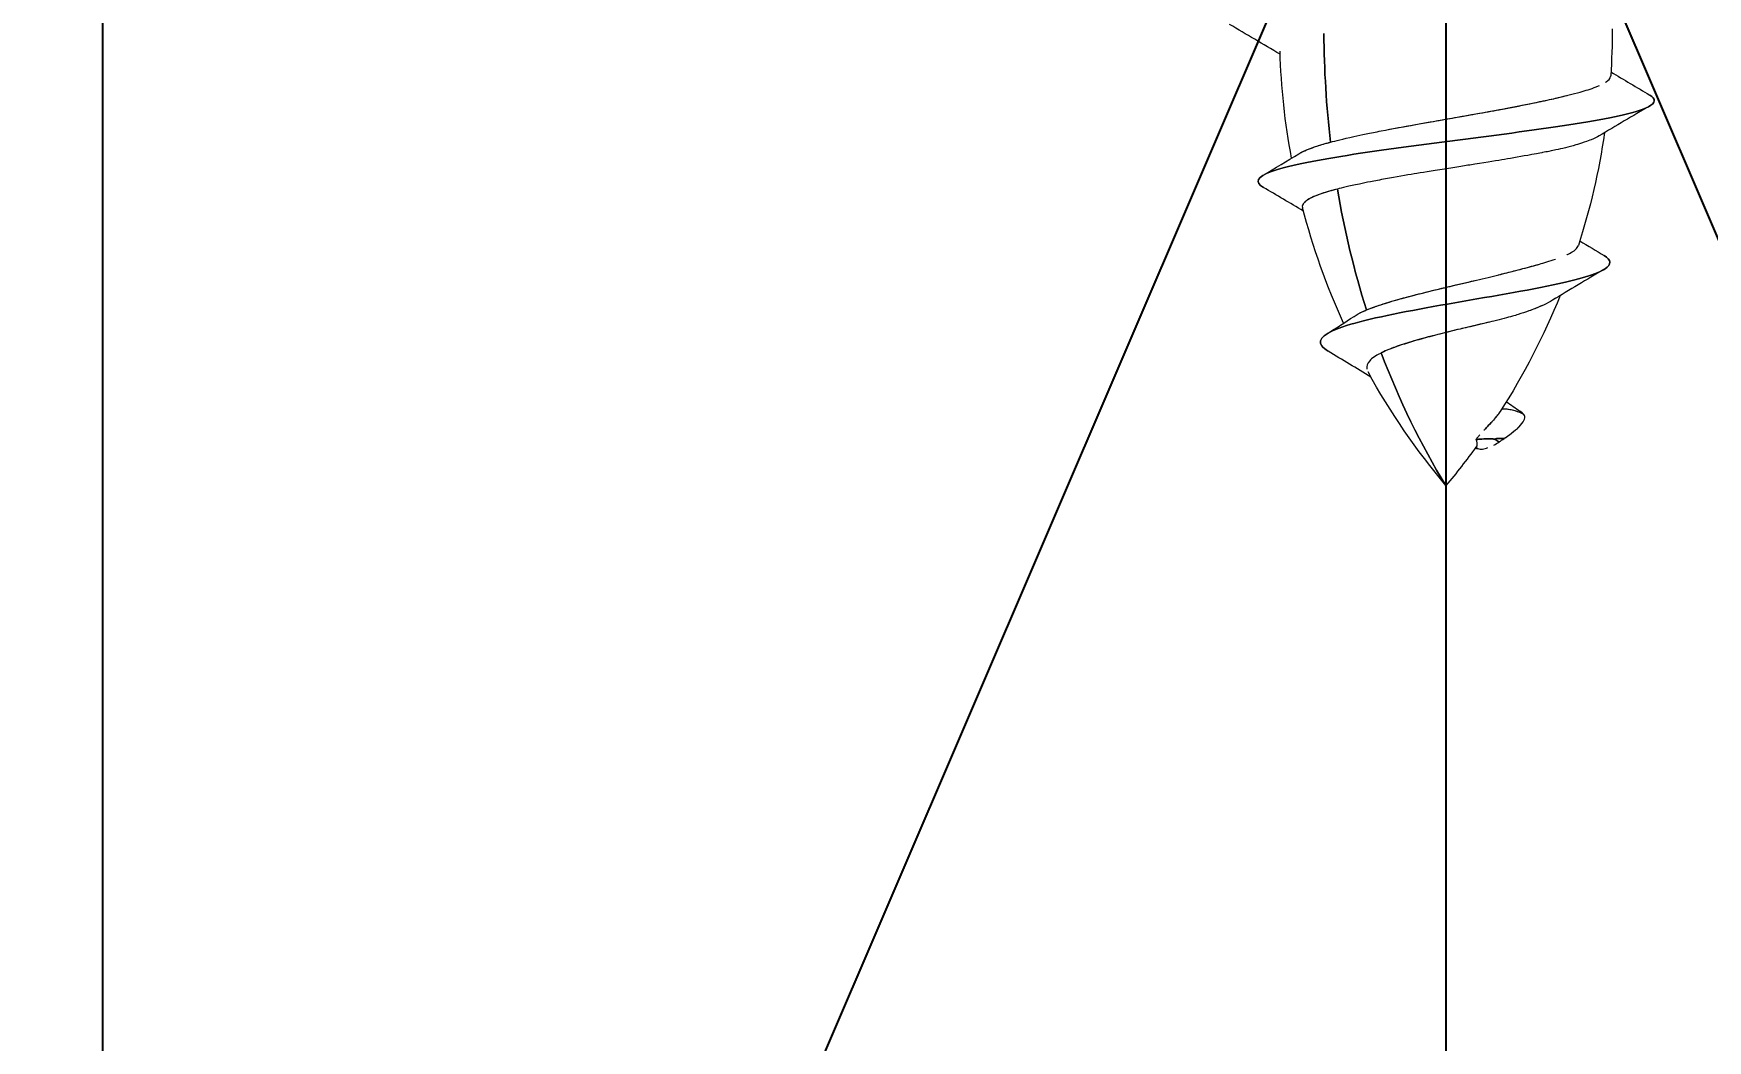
# Model space of a CAD drawing. Header units: inches. Extents: x -456 to 658, y -232 to 0.
# Drawn here: x -117.295 to -115.956, y -36.944 to -36.138 of the extents above; entities that cross this region are included whole.
import ezdxf

# ---------------------------------------------------------------- set-up
doc = ezdxf.new("R2010")
doc.units = ezdxf.units.IN
doc.header["$MEASUREMENT"] = 0
doc.styles.get("Standard").update_dxf_attribs({"font": 'arial.ttf'})
doc.dimstyles.get("Standard").update_dxf_attribs({"dimtxt": 0.18, "dimasz": 0.18, "dimexe": 0.18, "dimexo": 0.0625, "dimgap": 0.09, "dimtad": 0, "dimtih": 1, "dimtoh": 1, "dimdec": 4, "dimzin": 0, "dimdsep": 46, "dimtxsty": 'Standard', "dimcen": 0.09, "dimadec": 0, "dimazin": 0, "dimtfac": 1, "dimtdec": 4, "dimtofl": 0, "dimtmove": 0, "dimatfit": 3, "dimfxl": 1, "dimtolj": 1, "dimtzin": 0, "dimarcsym": 0})

# ---------------------------------------------------------------- blocks, each defined once
blk = doc.blocks.new('*U25')
for p, q in [((0, 0), (1.5, 3.5)), ((1.5, 0), (0, 3.5))]:
    blk.add_line(p, q)
blk.add_lwpolyline([(0, 0), (1.5, 0), (1.5, 3.5), (0, 3.5)], close=True)
blk = doc.blocks.new('*D38')
at = {"color": 0, "lineweight": -2, "transparency": 16777216}
for p, q in [((-116.1649, -32.9605), (-116.1649, -46.1394)), ((-184.9635, -33.0321), (-184.9635, -46.1394)), ((-182.8035, -43.9794), (-161.0484, -43.9794)), ((-118.3249, -43.9794), (-140.0801, -43.9794))]:
    blk.add_line(p, q, dxfattribs=at)
at = {"color": 0, "transparency": 16777216}
for points in [[(-182.8035, -43.6194), (-182.8035, -44.3394), (-184.9635, -43.9794)], [(-118.3249, -43.6194), (-118.3249, -44.3394), (-116.1649, -43.9794)]]:
    blk.add_solid(points, dxfattribs=at)
at = {"layer": 'Defpoints', "color": 0, "transparency": 16777216}
for p in [(-116.1649, -32.2105), (-184.9635, -32.2821), (-116.1649, -43.9794)]:
    blk.add_point(p, dxfattribs=at)
at = {"color": 0, "transparency": 16777216, "insert": (-150.5642, -43.9794), "char_height": 3, "attachment_point": 5}
blk.add_mtext('\\A1;##" MAX."', dxfattribs=at)
blk = doc.blocks.new('ironridge flashfoot front view')
at = {"color": 0, "linetype": 'Continuous', "lineweight": 0}
blk.add_line((7330.9902, 2669.8166), (7330.9904, 2669.8166), dxfattribs=at)
at = {"color": 0, "linetype": 'Continuous', "lineweight": 0, "extrusion": (0, 0, -1)}
for centre, start, end in [((-7330.529, 2670.1452), 180, 183.7987), ((-7331.4007, 2670.1452), 349.5004, 358.1771), ((-7330.529, 2670.1452), 188.408, 197.7614), ((-7331.4007, 2670.1452), 335.5196, 345.4094), ((-7330.529, 2670.1452), 202.0466, 212.5891), ((-7331.4007, 2670.1452), 320, 331.1219), ((-7330.529, 2670.1452), 216.0206, 220)]:
    blk.add_arc(centre, 0.5689, start, end, dxfattribs=at)
at = {"color": 0, "linetype": 'Continuous', "lineweight": 0}
for centre, major_axis, ratio, start_param, end_param in [((7331.2843, 2670.1452), (0, -0.5689), 0.733138, -1.564095, -1.410497), ((7331.2843, 2670.1452), (0, -0.5689), 0.733138, -1.343312, -1.164011), ((7331.2843, 2670.1452), (0, -0.5689), 0.733138, -1.097282, -0.872665), ((7331.1721, 2669.9077), (-0.1908, -0.1102), 0.153974, -0.436727, -0.411145), ((7329.7283, 2671.1489), (1.829, -0.6442), 0.818056, -0.553276, -0.550542)]:
    blk.add_ellipse(centre, major_axis=major_axis, ratio=ratio, start_param=start_param, end_param=end_param, dxfattribs=at)
at = {"color": 0, "linetype": 'Continuous', "lineweight": 0, "extrusion": (0, 0, -1)}
for centre, major_axis, ratio, start_param, end_param in [((7331.2843, 2670.1452), (0, 0.5689), 0.733138, -1.731096, -1.577498), ((7331.2843, 2670.1452), (0, 0.5689), 0.733138, -1.977582, -1.798281), ((7331.2843, 2670.1452), (0, 0.5689), 0.733138, -2.268928, -2.044311), ((7330.9848, 2669.8147), (-0.0434, -0.0032), 0.033382, -4.58111, -4.52168)]:
    blk.add_ellipse(centre, major_axis=major_axis, ratio=ratio, start_param=start_param, end_param=end_param, dxfattribs=at)
at = {"color": 0, "linetype": 'Continuous', "lineweight": 0}
for points in [[(7330.8321, 2670.1248), (7330.8186, 2670.1327), (7330.8052, 2670.1407), (7330.7917, 2670.1486)], [(7331.0969, 2670.1106), (7331.1072, 2670.1044), (7331.1175, 2670.0983), (7331.1279, 2670.0921)], [(7331.1278, 2670.0833), (7331.1143, 2670.0754), (7331.1008, 2670.0674), (7331.0874, 2670.0594)], [(7330.8187, 2670.0279), (7330.8282, 2670.0336), (7330.8377, 2670.0394), (7330.8472, 2670.0451)], [(7330.8508, 2669.9993), (7330.8401, 2670.0056), (7330.8295, 2670.0119), (7330.8188, 2670.0182)], [(7331.072, 2669.9754), (7331.0785, 2669.9715), (7331.085, 2669.9675), (7331.0915, 2669.9636)], [(7331.0621, 2669.9645), (7331.0627, 2669.9648), (7331.0635, 2669.9652), (7331.0644, 2669.9657)], [(7331.03, 2669.9541), (7331.03, 2669.9541), (7331.03, 2669.9541), (7331.03, 2669.9541)], [(7331.03, 2669.9541), (7331.03, 2669.9541), (7331.03, 2669.9541), (7331.03, 2669.9541)], [(7331.0912, 2669.9525), (7331.0775, 2669.9443), (7331.0637, 2669.9362), (7331.0501, 2669.9279)], [(7330.8696, 2669.9009), (7330.8768, 2669.9055), (7330.8841, 2669.9102), (7330.8913, 2669.9149)], [(7330.9047, 2669.8664), (7330.8934, 2669.8734), (7330.8821, 2669.8802), (7330.8707, 2669.887)], [(7330.9155, 2669.8869), (7330.9155, 2669.8869), (7330.9155, 2669.8869), (7330.9155, 2669.8869)], [(7330.9155, 2669.8869), (7330.9155, 2669.8869), (7330.9155, 2669.8869), (7330.9155, 2669.8869)], [(7331.0133, 2669.8467), (7331.0168, 2669.8442), (7331.0203, 2669.8417), (7331.0239, 2669.8392)], [(7331.0273, 2669.8364), (7331.0264, 2669.8373), (7331.0252, 2669.8383), (7331.0239, 2669.8392)], [(7331.0239, 2669.8392), (7331.0252, 2669.8383), (7331.0264, 2669.8373), (7331.0273, 2669.8364)], [(7331.0277, 2669.8327), (7331.0284, 2669.8344), (7331.028, 2669.8356), (7331.0273, 2669.8364)], [(7331.022, 2669.8254), (7331.0229, 2669.8263), (7331.0238, 2669.8271), (7331.0246, 2669.828)], [(7330.9884, 2669.8096), (7330.9891, 2669.8094), (7330.9897, 2669.8092), (7330.9903, 2669.8091)], [(7330.9903, 2669.8091), (7330.9897, 2669.8094), (7330.9892, 2669.8097), (7330.9887, 2669.81)], [(7330.9887, 2669.81), (7330.9892, 2669.8097), (7330.9898, 2669.8094), (7330.9903, 2669.8091)], [(7330.9892, 2669.817), (7330.9891, 2669.8168), (7330.989, 2669.8166), (7330.9888, 2669.8165)], [(7330.993, 2669.8167), (7330.9917, 2669.8167), (7330.9903, 2669.8165), (7330.9888, 2669.8165)], [(7330.9888, 2669.8165), (7330.9891, 2669.8157), (7330.9894, 2669.815), (7330.9895, 2669.8142)], [(7331.0031, 2669.8119), (7331.0045, 2669.8127), (7331.0059, 2669.8136), (7331.0075, 2669.8146)], [(7331.0113, 2669.8172), (7331.0086, 2669.8174), (7331.006, 2669.8173), (7331.0034, 2669.8168)], [(7331.0034, 2669.8168), (7331.0048, 2669.8161), (7331.0061, 2669.8153), (7331.0075, 2669.8146)], [(7331.0075, 2669.8146), (7331.0061, 2669.8153), (7331.0048, 2669.8161), (7331.0034, 2669.8168)], [(7331.0075, 2669.8146), (7331.0087, 2669.8154), (7331.01, 2669.8163), (7331.0113, 2669.8172)]]:
    blk.add_open_spline(points, degree=3, dxfattribs=at)
for points, knots in [([(7331.0926, 2670.1023), (7331.0928, 2670.1025), (7331.0929, 2670.1026), (7331.0931, 2670.1027), (7331.0948, 2670.1039), (7331.0962, 2670.1053), (7331.0966, 2670.107), (7331.0966, 2670.1071), (7331.0967, 2670.1073), (7331.0967, 2670.1075)], [0.69821064, 0.69821064, 0.69821064, 0.69821064, 0.70335827, 0.70335827, 0.70335827, 0.75, 0.75, 0.75, 0.75785974, 0.75785974, 0.75785974, 0.75785974]), ([(7330.8188, 2670.0182), (7330.8116, 2670.0224), (7330.8137, 2670.0267), (7330.837, 2670.0352), (7330.8584, 2670.0395), (7330.9135, 2670.0482), (7330.947, 2670.0525), (7331.0138, 2670.0612), (7331.0469, 2670.0655), (7331.0999, 2670.0741), (7331.1186, 2670.0784), (7331.1328, 2670.0859), (7331.1331, 2670.089), (7331.1279, 2670.0921)], [0.06035717, 0.06035717, 0.06035717, 0.06035717, 0.06404776, 0.06404776, 0.0678066, 0.0678066, 0.07156545, 0.07156545, 0.07532429, 0.07532429, 0.07908314, 0.07908314, 0.08179998, 0.08179998, 0.08179998, 0.08179998]), ([(7331.1279, 2670.0921), (7331.1331, 2670.089), (7331.1328, 2670.0859), (7331.1186, 2670.0784), (7331.0999, 2670.0741), (7331.0469, 2670.0655), (7331.0138, 2670.0612), (7330.947, 2670.0525), (7330.9135, 2670.0482), (7330.8584, 2670.0395), (7330.837, 2670.0352), (7330.8137, 2670.0267), (7330.8116, 2670.0224), (7330.8188, 2670.0182)], [-0.08179998, -0.08179998, -0.08179998, -0.08179998, -0.07908314, -0.07908314, -0.07532429, -0.07532429, -0.07156545, -0.07156545, -0.0678066, -0.0678066, -0.06404776, -0.06404776, -0.06035717, -0.06035717, -0.06035717, -0.06035717]), ([(7330.8726, 2670.0544), (7330.8765, 2670.0554), (7330.8824, 2670.0569), (7330.8912, 2670.0589), (7330.8942, 2670.0596), (7330.8974, 2670.0602), (7330.9009, 2670.061), (7330.9047, 2670.0617), (7330.9087, 2670.0625), (7330.913, 2670.0634), (7330.9223, 2670.0652), (7330.9304, 2670.0666), (7330.9369, 2670.0678), (7330.9435, 2670.069), (7330.9519, 2670.0705), (7330.9622, 2670.0723), (7330.9678, 2670.0733), (7330.9728, 2670.0742), (7330.9774, 2670.075), (7330.9811, 2670.0757), (7330.9845, 2670.0763), (7330.9875, 2670.0768), (7330.9988, 2670.0788), (7331.007, 2670.0803), (7331.0122, 2670.0813), (7331.0192, 2670.0826), (7331.027, 2670.0841), (7331.0351, 2670.0858), (7331.0352, 2670.0858), (7331.0381, 2670.0864), (7331.0436, 2670.0876), (7331.0467, 2670.0882), (7331.0492, 2670.0888), (7331.0511, 2670.0892), (7331.053, 2670.0897), (7331.0544, 2670.09), (7331.0553, 2670.0902), (7331.0604, 2670.0914), (7331.0663, 2670.0928), (7331.0722, 2670.0945), (7331.0764, 2670.0957), (7331.0809, 2670.097), (7331.085, 2670.0986), (7331.0857, 2670.0989), (7331.0867, 2670.0993), (7331.0878, 2670.0998)], [0, 0, 0, 0, 0.0625, 0.0625, 0.0625, 0.0923671, 0.0923671, 0.0923671, 0.125, 0.125, 0.125, 0.1875, 0.1875, 0.1875, 0.25, 0.25, 0.25, 0.2840393, 0.2840393, 0.2840393, 0.3125, 0.3125, 0.3125, 0.375, 0.375, 0.375, 0.4375, 0.4375, 0.4375, 0.4625, 0.4625, 0.4625, 0.4813675, 0.4813675, 0.4813675, 0.5, 0.5, 0.5, 0.5625, 0.5625, 0.5625, 0.625, 0.625, 0.625, 0.655977, 0.655977, 0.655977, 0.655977]), ([(7330.919, 2670.0645), (7330.9295, 2670.0665), (7330.9403, 2670.0685), (7330.9522, 2670.0706), (7330.9555, 2670.0711), (7330.9588, 2670.0717), (7330.9617, 2670.0723), (7330.9723, 2670.0741), (7330.9831, 2670.076), (7330.9941, 2670.078), (7331.0001, 2670.079), (7331.0062, 2670.0801), (7331.0116, 2670.0811), (7331.0192, 2670.0826), (7331.0269, 2670.0841), (7331.034, 2670.0855), (7331.0376, 2670.0863), (7331.0412, 2670.087), (7331.0459, 2670.0881), (7331.0506, 2670.0891), (7331.0537, 2670.0898), (7331.0559, 2670.0904), (7331.0577, 2670.0908), (7331.0597, 2670.0913), (7331.0618, 2670.0918)], [0.1441248, 0.1441248, 0.1441248, 0.1441248, 0.2273001, 0.2273001, 0.2273001, 0.25, 0.25, 0.25, 0.3308546, 0.3308546, 0.3308546, 0.375, 0.375, 0.375, 0.4375, 0.4375, 0.4375, 0.46875, 0.46875, 0.46875, 0.5, 0.5, 0.5, 0.5267153, 0.5267153, 0.5267153, 0.5267153]), ([(7330.8472, 2670.0451), (7330.8478, 2670.0455), (7330.8485, 2670.0459), (7330.8493, 2670.0463), (7330.8524, 2670.0479), (7330.8567, 2670.0496), (7330.8616, 2670.0512), (7330.865, 2670.0523), (7330.8687, 2670.0534), (7330.8726, 2670.0544)], [0.8568595, 0.8568595, 0.8568595, 0.8568595, 0.875, 0.875, 0.875, 0.9489697, 0.9489697, 0.9489697, 1, 1, 1, 1]), ([(7330.8472, 2670.0451), (7330.8477, 2670.0455), (7330.8483, 2670.0458), (7330.849, 2670.0462), (7330.8494, 2670.0464), (7330.85, 2670.0467), (7330.8509, 2670.0471), (7330.8525, 2670.0478), (7330.8549, 2670.0489), (7330.8589, 2670.0503), (7330.8633, 2670.0518), (7330.868, 2670.0532), (7330.8726, 2670.0544)], [0.8662542, 0.8662542, 0.8662542, 0.8662542, 0.875, 0.875, 0.875, 0.8977681, 0.8977681, 0.8977681, 0.9375, 0.9375, 0.9375, 1, 1, 1, 1]), ([(7331.0874, 2670.0594), (7331.0857, 2670.0584), (7331.0836, 2670.0574), (7331.081, 2670.0563), (7331.0798, 2670.0558), (7331.078, 2670.0551), (7331.0755, 2670.0543), (7331.0726, 2670.0533), (7331.0703, 2670.0526), (7331.0689, 2670.0522), (7331.0631, 2670.0505), (7331.0575, 2670.0492), (7331.0528, 2670.0482), (7331.0515, 2670.0479), (7331.0497, 2670.0475), (7331.0473, 2670.047), (7331.0458, 2670.0467), (7331.0441, 2670.0464), (7331.0421, 2670.046), (7331.0421, 2670.046), (7331.0394, 2670.0455), (7331.0335, 2670.0444), (7331.0254, 2670.0429), (7331.0179, 2670.0417), (7331.0116, 2670.0406), (7331.0062, 2670.0397), (7330.9984, 2670.0384), (7330.9879, 2670.0367), (7330.9844, 2670.0362), (7330.9806, 2670.0356), (7330.9767, 2670.0349), (7330.9725, 2670.0343), (7330.9682, 2670.0336), (7330.9636, 2670.0329), (7330.9533, 2670.0312), (7330.9452, 2670.0299), (7330.9394, 2670.029), (7330.9331, 2670.0279), (7330.9253, 2670.0266), (7330.9165, 2670.025), (7330.9121, 2670.0242), (7330.9081, 2670.0234), (7330.9044, 2670.0227), (7330.9013, 2670.0221), (7330.8984, 2670.0215), (7330.8957, 2670.0209), (7330.887, 2670.0191), (7330.8815, 2670.0178), (7330.878, 2670.0169)], [0.3280485, 0.3280485, 0.3280485, 0.3280485, 0.375, 0.375, 0.375, 0.40625, 0.40625, 0.40625, 0.4375, 0.4375, 0.4375, 0.5, 0.5, 0.5, 0.5219897, 0.5219897, 0.5219897, 0.5357143, 0.5357143, 0.5357143, 0.5625, 0.5625, 0.5625, 0.625, 0.625, 0.625, 0.6875, 0.6875, 0.6875, 0.7176111, 0.7176111, 0.7176111, 0.75, 0.75, 0.75, 0.8125, 0.8125, 0.8125, 0.875, 0.875, 0.875, 0.9083967, 0.9083967, 0.9083967, 0.9375, 0.9375, 0.9375, 1, 1, 1, 1]), ([(7330.878, 2670.0169), (7330.8738, 2670.0158), (7330.8695, 2670.0146), (7330.8655, 2670.0132), (7330.8616, 2670.0119), (7330.8593, 2670.0109), (7330.8579, 2670.0102), (7330.8572, 2670.0099), (7330.8568, 2670.0097), (7330.8565, 2670.0095), (7330.854, 2670.0083), (7330.8523, 2670.007), (7330.8513, 2670.0058), (7330.8504, 2670.0048), (7330.8497, 2670.0035), (7330.85, 2670.002), (7330.85, 2670.002), (7330.8501, 2670.0019), (7330.8501, 2670.0019)], [0, 0, 0, 0, 0.0625, 0.0625, 0.0625, 0.103769, 0.103769, 0.103769, 0.125, 0.125, 0.125, 0.1875, 0.1875, 0.1875, 0.25, 0.25, 0.25, 0.2528173, 0.2528173, 0.2528173, 0.2528173]), ([(7330.878, 2670.0169), (7330.8712, 2670.0152), (7330.8646, 2670.0132), (7330.8594, 2670.0109), (7330.8584, 2670.0105), (7330.8574, 2670.01), (7330.8566, 2670.0096), (7330.8531, 2670.0078), (7330.8508, 2670.0059), (7330.8502, 2670.004), (7330.8499, 2670.0034), (7330.8499, 2670.0027), (7330.85, 2670.0021), (7330.85, 2670.002), (7330.85, 2670.002), (7330.8501, 2670.0019)], [0, 0, 0, 0, 0.1042247, 0.1042247, 0.1042247, 0.125, 0.125, 0.125, 0.2184816, 0.2184816, 0.2184816, 0.25, 0.25, 0.25, 0.2542734, 0.2542734, 0.2542734, 0.2542734]), ([(7331.0617, 2669.9643), (7331.0618, 2669.9644), (7331.062, 2669.9644), (7331.0621, 2669.9645), (7331.0652, 2669.966), (7331.0671, 2669.9673), (7331.0685, 2669.9684), (7331.0696, 2669.9694), (7331.0704, 2669.9705), (7331.0708, 2669.9716)], [0.6221668, 0.6221668, 0.6221668, 0.6221668, 0.625, 0.625, 0.625, 0.6875, 0.6875, 0.6875, 0.7413771, 0.7413771, 0.7413771, 0.7413771]), ([(7330.8707, 2669.887), (7330.8683, 2669.8885), (7330.8665, 2669.8899), (7330.8615, 2669.8967), (7330.8683, 2669.9022), (7330.9025, 2669.913), (7330.9299, 2669.9184), (7330.991, 2669.9293), (7331.0248, 2669.9347), (7331.0711, 2669.9445), (7331.0856, 2669.9488), (7331.0975, 2669.9566), (7331.0972, 2669.9601), (7331.0915, 2669.9636)], [0.0223369, 0.0223369, 0.0223369, 0.0223369, 0.02358491, 0.02358491, 0.02830189, 0.02830189, 0.03301887, 0.03301887, 0.03773585, 0.03773585, 0.04149469, 0.04149469, 0.04452516, 0.04452516, 0.04452516, 0.04452516]), ([(7331.0915, 2669.9636), (7331.0972, 2669.9601), (7331.0975, 2669.9566), (7331.0856, 2669.9488), (7331.0711, 2669.9445), (7331.0248, 2669.9347), (7330.991, 2669.9293), (7330.9299, 2669.9184), (7330.9025, 2669.913), (7330.8683, 2669.9022), (7330.8615, 2669.8967), (7330.8665, 2669.8899), (7330.8683, 2669.8885), (7330.8707, 2669.887)], [-0.04452516, -0.04452516, -0.04452516, -0.04452516, -0.04149469, -0.04149469, -0.03773585, -0.03773585, -0.03301887, -0.03301887, -0.02830189, -0.02830189, -0.02358491, -0.02358491, -0.0223369, -0.0223369, -0.0223369, -0.0223369]), ([(7330.9013, 2669.9201), (7330.9051, 2669.9217), (7330.9099, 2669.9234), (7330.9156, 2669.9252), (7330.9201, 2669.9266), (7330.9252, 2669.9281), (7330.9299, 2669.9294), (7330.9367, 2669.9313), (7330.9437, 2669.9331), (7330.9521, 2669.9352), (7330.957, 2669.9364), (7330.9624, 2669.9376), (7330.9675, 2669.9389), (7330.9745, 2669.9405), (7330.981, 2669.942), (7330.9871, 2669.9434), (7330.9931, 2669.9448), (7330.9995, 2669.9464), (7331.0051, 2669.9478), (7331.0079, 2669.9485), (7331.0109, 2669.9492), (7331.0151, 2669.9503), (7331.0192, 2669.9513), (7331.0221, 2669.952), (7331.0247, 2669.9527), (7331.0294, 2669.954), (7331.0342, 2669.9553), (7331.0382, 2669.9564)], [0, 0, 0, 0, 0.0702049, 0.0702049, 0.0702049, 0.125, 0.125, 0.125, 0.2035697, 0.2035697, 0.2035697, 0.25, 0.25, 0.25, 0.3125, 0.3125, 0.3125, 0.375, 0.375, 0.375, 0.40625, 0.40625, 0.40625, 0.4375, 0.4375, 0.4375, 0.4947712, 0.4947712, 0.4947712, 0.4947712]), ([(7331.0066, 2669.9481), (7331.0066, 2669.9481), (7331.0066, 2669.9481), (7331.0066, 2669.9481), (7331.0141, 2669.95), (7331.0199, 2669.9515), (7331.0242, 2669.9526), (7331.0273, 2669.9534), (7331.0303, 2669.9542), (7331.0331, 2669.955), (7331.0354, 2669.9556), (7331.0376, 2669.9562), (7331.0396, 2669.9568), (7331.0432, 2669.9578), (7331.0478, 2669.9591), (7331.0524, 2669.9607), (7331.0524, 2669.9607), (7331.0524, 2669.9607), (7331.0525, 2669.9607)], [0.3749684, 0.3749684, 0.3749684, 0.3749684, 0.375, 0.375, 0.375, 0.4375, 0.4375, 0.4375, 0.471804, 0.471804, 0.471804, 0.5, 0.5, 0.5, 0.5625, 0.5625, 0.5625, 0.5625726, 0.5625726, 0.5625726, 0.5625726]), ([(7330.9013, 2669.9201), (7330.9049, 2669.9216), (7330.9093, 2669.9232), (7330.9146, 2669.9249), (7330.9186, 2669.9262), (7330.9238, 2669.9277), (7330.9308, 2669.9297), (7330.9345, 2669.9307), (7330.9439, 2669.9332), (7330.9613, 2669.9374), (7330.9635, 2669.9379), (7330.9658, 2669.9384), (7330.9682, 2669.939), (7330.9749, 2669.9406), (7330.9814, 2669.9421), (7330.9877, 2669.9436), (7330.9877, 2669.9436), (7330.9877, 2669.9436), (7330.9878, 2669.9436)], [0, 0, 0, 0, 0.0625, 0.0625, 0.0625, 0.125, 0.125, 0.125, 0.2361, 0.2361, 0.2361, 0.25, 0.25, 0.25, 0.3125, 0.3125, 0.3125, 0.3157898, 0.3157898, 0.3157898, 0.3157898]), ([(7331.0517, 2669.9289), (7331.048, 2669.9263), (7331.0427, 2669.9237), (7331.036, 2669.9211), (7331.0345, 2669.9205), (7331.0329, 2669.9199), (7331.0313, 2669.9193)], [0.3623118, 0.3623118, 0.3623118, 0.3623118, 0.4744341, 0.4744341, 0.4744341, 0.5, 0.5, 0.5, 0.5]), ([(7330.8913, 2669.9149), (7330.8934, 2669.9164), (7330.8959, 2669.9177), (7330.8986, 2669.9189), (7330.8995, 2669.9193), (7330.9004, 2669.9197), (7330.9013, 2669.9201)], [0.90712913, 0.90712913, 0.90712913, 0.90712913, 0.97764798, 0.97764798, 0.97764798, 1, 1, 1, 1]), ([(7330.8938, 2669.9165), (7330.8938, 2669.9165), (7330.8938, 2669.9165), (7330.8938, 2669.9165), (7330.8973, 2669.9185), (7330.9003, 2669.9197), (7330.9013, 2669.9201)], [0.93713537, 0.93713537, 0.93713537, 0.93713537, 0.9375, 0.9375, 0.9375, 1, 1, 1, 1]), ([(7331.0422, 2669.9237), (7331.0421, 2669.9237), (7331.0421, 2669.9237), (7331.0421, 2669.9237), (7331.0379, 2669.9218), (7331.034, 2669.9203), (7331.0313, 2669.9193), (7331.0285, 2669.9183), (7331.0256, 2669.9174), (7331.0227, 2669.9165), (7331.0212, 2669.916), (7331.0196, 2669.9156), (7331.0181, 2669.9151), (7331.0141, 2669.914), (7331.0091, 2669.9127), (7331.0031, 2669.9112), (7331.0012, 2669.9107), (7330.9985, 2669.9101), (7330.9951, 2669.9093), (7330.991, 2669.9083), (7330.9883, 2669.9077), (7330.9869, 2669.9073), (7330.981, 2669.906), (7330.9753, 2669.9046), (7330.97, 2669.9034), (7330.9679, 2669.9028), (7330.9651, 2669.9022), (7330.9619, 2669.9013), (7330.9589, 2669.9006), (7330.9576, 2669.9003), (7330.9547, 2669.8995), (7330.9543, 2669.8994), (7330.9539, 2669.8993), (7330.9534, 2669.8992), (7330.9459, 2669.8972), (7330.9409, 2669.8958), (7330.9379, 2669.8949), (7330.933, 2669.8935), (7330.9284, 2669.892), (7330.9242, 2669.8904), (7330.9226, 2669.8899), (7330.9206, 2669.8891), (7330.9183, 2669.8881), (7330.9157, 2669.887), (7330.9141, 2669.8862), (7330.9131, 2669.8858)], [0.4374039, 0.4374039, 0.4374039, 0.4374039, 0.4375, 0.4375, 0.4375, 0.5, 0.5, 0.5, 0.5409445, 0.5409445, 0.5409445, 0.5625, 0.5625, 0.5625, 0.625, 0.625, 0.625, 0.65625, 0.65625, 0.65625, 0.6875, 0.6875, 0.6875, 0.75, 0.75, 0.75, 0.7806066, 0.7806066, 0.7806066, 0.8084563, 0.8084563, 0.8084563, 0.8125, 0.8125, 0.8125, 0.875, 0.875, 0.875, 0.9375, 0.9375, 0.9375, 0.96875, 0.96875, 0.96875, 1, 1, 1, 1]), ([(7330.9992, 2669.9102), (7330.9937, 2669.9089), (7330.988, 2669.9076), (7330.9823, 2669.9062), (7330.9782, 2669.9053), (7330.9741, 2669.9043), (7330.97, 2669.9034), (7330.9644, 2669.902), (7330.959, 2669.9006), (7330.9537, 2669.8992), (7330.9489, 2669.8979), (7330.9443, 2669.8967), (7330.9398, 2669.8953), (7330.9354, 2669.894), (7330.9311, 2669.8927), (7330.9271, 2669.8913), (7330.9226, 2669.8898), (7330.9185, 2669.8883), (7330.915, 2669.8867), (7330.9144, 2669.8864), (7330.9137, 2669.8861), (7330.9131, 2669.8858)], [0.6401994, 0.6401994, 0.6401994, 0.6401994, 0.7045485, 0.7045485, 0.7045485, 0.75, 0.75, 0.75, 0.8125884, 0.8125884, 0.8125884, 0.8685534, 0.8685534, 0.8685534, 0.9245565, 0.9245565, 0.9245565, 0.9879494, 0.9879494, 0.9879494, 1, 1, 1, 1]), ([(7330.9131, 2669.8858), (7330.9125, 2669.8854), (7330.9103, 2669.8844), (7330.9077, 2669.8826), (7330.9058, 2669.8814), (7330.9047, 2669.8803), (7330.9039, 2669.8794), (7330.902, 2669.8774), (7330.9011, 2669.8752), (7330.9016, 2669.8727), (7330.9016, 2669.8727), (7330.9016, 2669.8727), (7330.9016, 2669.8727)], [0, 0, 0, 0, 0.0625, 0.0625, 0.0625, 0.125, 0.125, 0.125, 0.25, 0.25, 0.25, 0.2501457, 0.2501457, 0.2501457, 0.2501457]), ([(7330.9955, 2669.824), (7330.9981, 2669.8268), (7331.0006, 2669.8294), (7331.0028, 2669.8318), (7331.005, 2669.8343), (7331.0069, 2669.8366), (7331.0082, 2669.8385), (7331.0083, 2669.8386), (7331.0083, 2669.8387), (7331.0084, 2669.8388)], [0.0002621659, 0.0002621659, 0.0002621659, 0.0002621659, 0.0005178201, 0.0005178201, 0.0005178201, 0.0007816837, 0.0007816837, 0.0007816837, 0.0007927946, 0.0007927946, 0.0007927946, 0.0007927946]), ([(7331.0065, 2669.8362), (7331.0061, 2669.8356), (7331.0056, 2669.835), (7331.005, 2669.8344), (7331.0042, 2669.8334), (7331.0032, 2669.8323), (7331.0022, 2669.8312), (7331.002, 2669.8309), (7331.0017, 2669.8307), (7331.0015, 2669.8304)], [0.0002162365, 0.0002162365, 0.0002162365, 0.0002162365, 0.0002888449, 0.0002888449, 0.0002888449, 0.0004065017, 0.0004065017, 0.0004065017, 0.000432473, 0.000432473, 0.000432473, 0.000432473]), ([(7331.0273, 2669.8364), (7331.0245, 2669.8378), (7331.0218, 2669.8389), (7331.019, 2669.8396), (7331.016, 2669.8404), (7331.0129, 2669.8408), (7331.0097, 2669.8408)], [0, 0, 0, 0, 0.0003495689, 0.0003495689, 0.0003495689, 0.000692134, 0.000692134, 0.000692134, 0.000692134]), ([(7331.0273, 2669.8364), (7331.0251, 2669.8375), (7331.0228, 2669.8385), (7331.0189, 2669.8397), (7331.0175, 2669.84), (7331.0146, 2669.8406), (7331.013, 2669.8407), (7331.0107, 2669.8408), (7331.0102, 2669.8408), (7331.0097, 2669.8408)], [0.005519479, 0.005519479, 0.005519479, 0.005519479, 0.005783456, 0.005783456, 0.0059186472, 0.0059186472, 0.0060538385, 0.0060538385, 0.0060932598, 0.0060932598, 0.0060932598, 0.0060932598]), ([(7331.0113, 2669.8172), (7331.0138, 2669.8188), (7331.0164, 2669.8207), (7331.0189, 2669.8227), (7331.0211, 2669.8245), (7331.023, 2669.8262), (7331.0246, 2669.828), (7331.0262, 2669.8297), (7331.0272, 2669.8313), (7331.0277, 2669.8327), (7331.0283, 2669.8343), (7331.0281, 2669.8355), (7331.0273, 2669.8364)], [0, 0, 0, 0, 0.0002243525, 0.0002243525, 0.0002243525, 0.000448705, 0.000448705, 0.000448705, 0.0006730576, 0.0006730576, 0.0006730576, 0.0008974101, 0.0008974101, 0.0008974101, 0.0008974101]), ([(7331.0015, 2669.8304), (7331.0007, 2669.8295), (7330.9999, 2669.8286), (7330.999, 2669.8278), (7330.9979, 2669.8265), (7330.9967, 2669.8253), (7330.9956, 2669.8241), (7330.9955, 2669.824), (7330.9954, 2669.8239), (7330.9953, 2669.8238)], [0.000432473, 0.000432473, 0.000432473, 0.000432473, 0.000518868, 0.000518868, 0.000518868, 0.0006375771, 0.0006375771, 0.0006375771, 0.0006487095, 0.0006487095, 0.0006487095, 0.0006487095]), ([(7331.0113, 2669.8172), (7331.0118, 2669.8175), (7331.0123, 2669.8178), (7331.0127, 2669.8181), (7331.0147, 2669.8195), (7331.0168, 2669.821), (7331.0189, 2669.8227)], [0, 0, 0, 0, 0.0000448764, 0.0000448764, 0.0000448764, 0.0002243525, 0.0002243525, 0.0002243525, 0.0002243525]), ([(7330.9895, 2669.8142), (7330.9896, 2669.8141), (7330.9896, 2669.8139), (7330.9896, 2669.8137), (7330.9897, 2669.8132), (7330.9897, 2669.8127), (7330.9897, 2669.8123), (7330.9896, 2669.8119), (7330.9896, 2669.8116), (7330.9895, 2669.8113), (7330.9893, 2669.8106), (7330.9889, 2669.8102), (7330.9884, 2669.8101)], [0.0003030729, 0.0003030729, 0.0003030729, 0.0003030729, 0.0003307396, 0.0003307396, 0.0003307396, 0.0004169631, 0.0004169631, 0.0004169631, 0.0004817725, 0.0004817725, 0.0004817725, 0.0006447434, 0.0006447434, 0.0006447434, 0.0006447434]), ([(7330.9884, 2669.8096), (7330.9885, 2669.8096), (7330.9886, 2669.8096), (7330.9892, 2669.8094), (7330.9896, 2669.8093), (7330.9902, 2669.8091), (7330.9902, 2669.8091), (7330.9903, 2669.8091)], [0.00553182091, 0.00553182091, 0.00553182091, 0.00553182091, 0.00553694138, 0.00553694138, 0.00556931899, 0.00556931899, 0.005574402, 0.005574402, 0.005574402, 0.005574402]), ([(7330.9888, 2669.8165), (7330.9891, 2669.8165), (7330.9894, 2669.8165), (7330.9895, 2669.8165), (7330.9897, 2669.8165), (7330.9898, 2669.8165), (7330.9898, 2669.8165), (7330.9899, 2669.8165), (7330.9899, 2669.8165), (7330.9899, 2669.8165), (7330.9899, 2669.8165), (7330.99, 2669.8165), (7330.9902, 2669.8166)], [0.0013823797, 0.0013823797, 0.0013823797, 0.0013823797, 0.00139352685, 0.00139352685, 0.00139352685, 0.00140337514, 0.00140337514, 0.00140337514, 0.00140829928, 0.00140829928, 0.00140829928, 0.00141322343, 0.00141322343, 0.00141322343, 0.00141322343]), ([(7330.9896, 2669.8174), (7330.9895, 2669.8173), (7330.9894, 2669.8172), (7330.9894, 2669.8172), (7330.9894, 2669.8172), (7330.9893, 2669.8171), (7330.9892, 2669.817)], [0.00083791641, 0.00083791641, 0.00083791641, 0.00083791641, 0.0008446738, 0.0008446738, 0.0008446738, 0.00085143119, 0.00085143119, 0.00085143119, 0.00085143119]), ([(7330.9904, 2669.8184), (7330.9903, 2669.8183), (7330.9902, 2669.8181), (7330.9901, 2669.818), (7330.9899, 2669.8178), (7330.9898, 2669.8176), (7330.9896, 2669.8174)], [0.00081088685, 0.00081088685, 0.00081088685, 0.00081088685, 0.0008204939, 0.0008204939, 0.0008204939, 0.00083791641, 0.00083791641, 0.00083791641, 0.00083791641]), ([(7330.9903, 2669.8091), (7330.9915, 2669.8088), (7330.9928, 2669.8087), (7330.9942, 2669.8088), (7330.9956, 2669.809), (7330.997, 2669.8093), (7330.9985, 2669.8099)], [0, 0, 0, 0, 0.00011189, 0.00011189, 0.00011189, 0.0002237799, 0.0002237799, 0.0002237799, 0.0002237799]), ([(7330.993, 2669.8167), (7330.9932, 2669.8168), (7330.9935, 2669.8168), (7330.9937, 2669.8168), (7330.9944, 2669.8168), (7330.9951, 2669.8169), (7330.9957, 2669.8169), (7330.9961, 2669.8169), (7330.9964, 2669.8169), (7330.9967, 2669.8169)], [0.00148107964, 0.00148107964, 0.00148107964, 0.00148107964, 0.00150100428, 0.00150100428, 0.00150100428, 0.00155410833, 0.00155410833, 0.00155410833, 0.00157977959, 0.00157977959, 0.00157977959, 0.00157977959]), ([(7330.9967, 2669.8169), (7330.9962, 2669.8169), (7330.9957, 2669.8169), (7330.9952, 2669.8169), (7330.9945, 2669.8168), (7330.9937, 2669.8168), (7330.993, 2669.8167)], [0.00018679759, 0.00018679759, 0.00018679759, 0.00018679759, 0.00022541728, 0.00022541728, 0.00022541728, 0.00028288431, 0.00028288431, 0.00028288431, 0.00028288431]), ([(7330.9967, 2669.8169), (7330.997, 2669.817), (7330.9972, 2669.817), (7330.9975, 2669.817), (7330.9985, 2669.817), (7330.9995, 2669.817), (7331.0004, 2669.817), (7331.0012, 2669.817), (7331.0021, 2669.8169), (7331.0029, 2669.8168), (7331.0031, 2669.8168), (7331.0032, 2669.8168), (7331.0034, 2669.8168)], [0.0015797796, 0.0015797796, 0.0015797796, 0.0015797796, 0.0015992603, 0.0015992603, 0.0015992603, 0.0016823755, 0.0016823755, 0.0016823755, 0.0017591716, 0.0017591716, 0.0017591716, 0.0017771795, 0.0017771795, 0.0017771795, 0.0017771795]), ([(7331.0034, 2669.8168), (7331.0024, 2669.8169), (7331.0013, 2669.817), (7331.0003, 2669.817), (7330.9991, 2669.817), (7330.9979, 2669.817), (7330.9967, 2669.8169)], [-0.0000053759, -0.0000053759, -0.0000053759, -0.0000053759, 0.0000829667, 0.0000829667, 0.0000829667, 0.0001867976, 0.0001867976, 0.0001867976, 0.0001867976]), ([(7331.0034, 2669.8168), (7331.0041, 2669.8169), (7331.0047, 2669.817), (7331.0061, 2669.8172), (7331.0069, 2669.8173), (7331.0085, 2669.8173), (7331.0092, 2669.8173), (7331.0104, 2669.8172), (7331.0109, 2669.8172), (7331.0113, 2669.8172)], [-0.006307656, -0.006307656, -0.006307656, -0.006307656, -0.0062566253, -0.0062566253, -0.0061890297, -0.0061890297, -0.0061214341, -0.0061214341, -0.006080853, -0.006080853, -0.006080853, -0.006080853])]:
    blk.add_open_spline(points, degree=3, knots=knots, dxfattribs=at)

msp = doc.modelspace()

# ---------------------------------------------------------------- block references
msp.add_blockref('ironridge flashfoot front view', (-7447.12974, -2706.27899))
at = {"xscale": 1.43330475934734, "yscale": 1.43330475934734, "zscale": 1.43330475934734}
msp.add_blockref('*U25', (-117.23989, -38.302), dxfattribs=at)

# ---------------------------------------------------------------- dimensions: what is measured, and where the dimension line sits
dim = msp.add_linear_dim(base=(-116.16491, -43.97939), p1=(-184.96354, -32.28212), p2=(-116.16491, -32.21045), text='##" MAX."', dimstyle='Standard', override={"dimscale": 12, "dimtxt": 0.25})
dim.commit()
dim.dimension.update_dxf_attribs({"geometry": '*D38', "text_midpoint": (-150.56423, -43.97939)})

doc.saveas('drawing.dxf')
